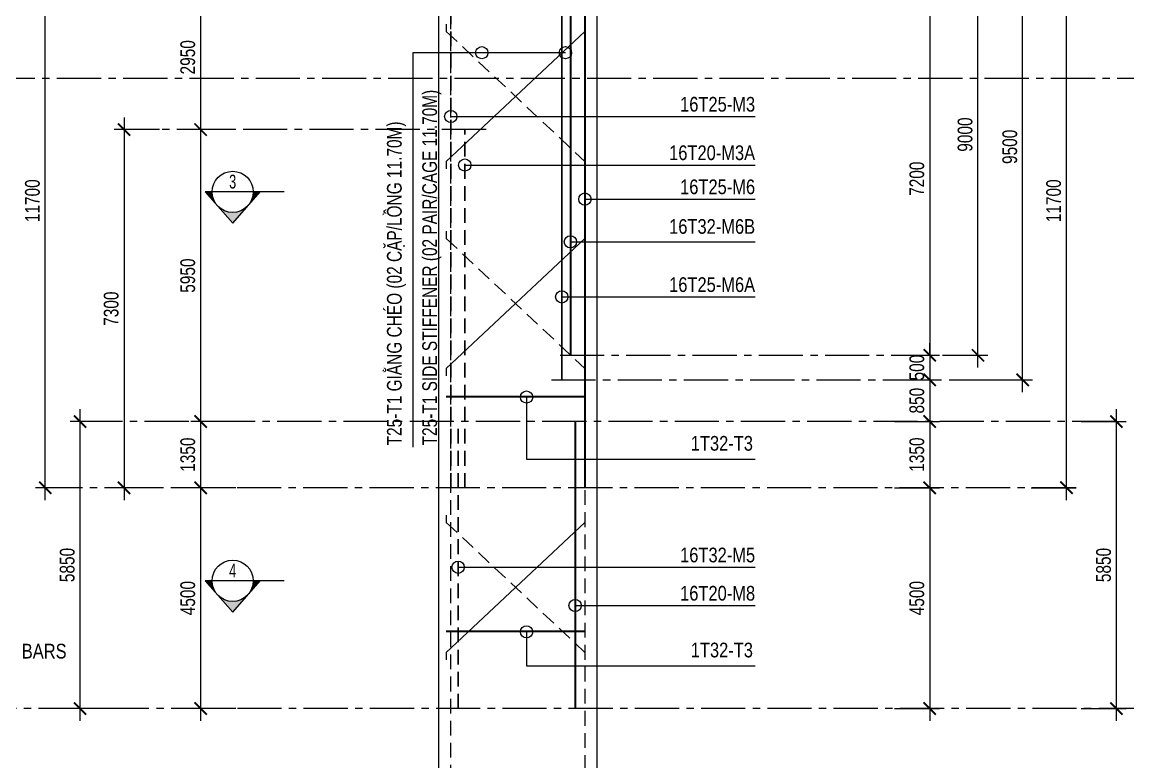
# Model space of a CAD drawing. Header units: millimetres. Extents: x 2746337 to 7547699, y -363432 to 15720.
# Drawn here: x 3076221 to 3098751, y -124330 to -109251 of the extents above; entities that cross this region are included whole.
import ezdxf
from ezdxf.enums import TextEntityAlignment as Align

# ---------------------------------------------------------------- set-up
doc = ezdxf.new("R2010")
doc.units = ezdxf.units.MM
doc.header["$LTSCALE"] = 1200
doc.header["$PDMODE"] = 3
for name, pattern in [('CENTER2', [1.125, 0.75, -0.125, 0.125, -0.125]), ('CONTINOUS', [0]), ('HIDDEN', [0.375, 0.25, -0.125])]:
    doc.linetypes.add(name, pattern=pattern)
for name, color, linetype, lineweight in [('1', 9, 'Continuous', 13), ('BOUND', 3, 'Continuous', 20), ('C1CO', 4, 'Continuous', 35), ('Grid line', 160, 'CENTER2', 5), ('HIDE', 8, 'HIDDEN', 13), ('K-THUOC', 1, 'Continuous', 18), ('LEADER', 8, 'Continuous', 9), ('T1CO', 4, 'Continuous', 20), ('T1HI', 4, 'HIDDEN', 13), ('TCCO', 4, 'Continuous', 35), ('TCHI', 4, 'HIDDEN', 30), ('TEXTMA', 2, 'Continuous', 13), ('TEXTVN', 2, 'Continuous', 20)]:
    doc.layers.add(name, color=color, linetype=linetype, lineweight=lineweight)
doc.styles.add('DB_Arial', font='arial.ttf', dxfattribs={"width": 0.8})
doc.styles.add('SMTEXT', font='arial.ttf', dxfattribs={"width": 0.75})
doc.styles.add('TEXTVN', font='VHELVCN.TTF', dxfattribs={"width": 0.8})
doc.dimstyles.new('BSV1-100', dxfattribs={"dimtxt": 300, "dimasz": 250, "dimexe": 200, "dimexo": 0, "dimgap": 108, "dimtad": 1, "dimdec": 0, "dimdsep": 46, "dimtxsty": 'SMTEXT', "dimblk": 'ARCHTICK', "dimcen": 100, "dimdle": 250, "dimclrd": 256, "dimclre": 256, "dimclrt": 1, "dimadec": 0, "dimazin": 0, "dimtfac": 1, "dimtdec": 0, "dimtix": 1, "dimtmove": 2, "dimatfit": 3, "dimfxl": 720, "dimfxlon": 1, "dimtolj": 1, "dimtzin": 0, "dimarcsym": 0})
doc.dimstyles.new('BSV25', dxfattribs={"dimtxt": 300, "dimasz": 250, "dimexe": 200, "dimexo": 0, "dimgap": 108, "dimtad": 1, "dimdec": 0, "dimlfac": 0.25, "dimdsep": 46, "dimtxsty": 'SMTEXT', "dimblk": 'ARCHTICK', "dimcen": 100, "dimdle": 250, "dimclrd": 256, "dimclre": 256, "dimclrt": 2, "dimadec": 0, "dimazin": 0, "dimtfac": 1, "dimtdec": 0, "dimtix": 1, "dimtmove": 2, "dimatfit": 3, "dimfxl": 800, "dimfxlon": 1, "dimtolj": 1, "dimtzin": 0, "dimarcsym": 0})

# ---------------------------------------------------------------- blocks, each defined once
blk = doc.blocks.new('_ArchTick')
at = {"color": 0, "linetype": 'ByBlock', "const_width": 0.15}
blk.add_lwpolyline([(-0.5, -0.5), (0.5, 0.5)], dxfattribs=at)
blk = doc.blocks.new('*D1679')
at = {"layer": 'Defpoints', "color": 0, "transparency": 16777216}
for p in [(3084704, -106092), (3071129, -109092), (3084704, -109092)]:
    blk.add_point(p, dxfattribs=at)
at = {"layer": 'K-THUOC', "lineweight": -2, "transparency": 16777216}
for p, q in [((3071129, -105842), (3071129, -109342)), ((3071849, -106092), (3070929, -106092)), ((3071849, -109092), (3070929, -109092))]:
    blk.add_line(p, q, dxfattribs=at)
at = {"layer": 'K-THUOC', "lineweight": -2, "transparency": 16777216, "xscale": 250, "yscale": 250, "zscale": 250}
for p, rotation in [((3071129, -106092), 90), ((3071129, -109092), 270)]:
    blk.add_blockref('_ArchTick', p, dxfattribs=dict(at, rotation=rotation))
at = {"layer": 'K-THUOC', "color": 1, "transparency": 16777216, "char_height": 300, "attachment_point": 5, "rotation": 90, "style": 'SMTEXT'}
for s, insert in [('\\A1;T12a200-L1,L2,L3', (3071417, -107592)), ('\\A1;3000', (3070867, -107592))]:
    blk.add_mtext(s, dxfattribs=dict(at, insert=insert))
blk = doc.blocks.new('*D1680')
at = {"layer": 'Defpoints', "color": 0, "transparency": 16777216}
for p in [(3084704, -109092), (3071129, -123242), (3077931, -123242)]:
    blk.add_point(p, dxfattribs=at)
at = {"layer": 'K-THUOC', "lineweight": -2, "transparency": 16777216}
for p, q in [((3071129, -108842), (3071129, -123492)), ((3071849, -109092), (3070929, -109092)), ((3071849, -123242), (3070929, -123242))]:
    blk.add_line(p, q, dxfattribs=at)
at = {"layer": 'K-THUOC', "lineweight": -2, "transparency": 16777216, "xscale": 250, "yscale": 250, "zscale": 250}
for p, rotation in [((3071129, -109092), 90), ((3071129, -123242), 270)]:
    blk.add_blockref('_ArchTick', p, dxfattribs=dict(at, rotation=rotation))
at = {"layer": 'K-THUOC', "color": 1, "transparency": 16777216, "char_height": 300, "attachment_point": 5, "rotation": 90, "style": 'SMTEXT'}
for s, insert in [('\\A1;T12a300-L1,L2,L3', (3071417, -116167)), ('\\A1;14150', (3070868, -116167))]:
    blk.add_mtext(s, dxfattribs=dict(at, insert=insert))
blk = doc.blocks.new('SIGSEC')
at = {"layer": '1', "lineweight": 9}
h = blk.add_hatch(color=256, dxfattribs=at)
h.dxf.hatch_style = 1
h.paths.add_polyline_path([(-420, 0), (-560, 0), (-315, -278, -0.182676)])
h = blk.add_hatch(color=256, dxfattribs=at)
h.dxf.hatch_style = 1
h.paths.add_polyline_path([(560, 0), (420, 0, -0.182676), (315, -278)])
h = blk.add_hatch(color=256, dxfattribs=at)
h.dxf.hatch_style = 1
h.paths.add_polyline_path([(315, -278, -0.451416), (-315, -278), (0, -635)])
at = {"layer": '1', "lineweight": 9, "elevation": 0}
blk.add_lwpolyline([(1050, 0), (-560, 0), (0, -635), (560, 0)], dxfattribs=at)
at = {"layer": '1', "lineweight": 9}
blk.add_circle((0, 0), 420, dxfattribs=at)
at = {"layer": 'BOUND', "lineweight": 9, "style": 'TEXTVN', "width": 0.8}
blk.add_attdef('SEC', text='', height=280, dxfattribs=at).set_placement((0, 210, 0), align=Align.MIDDLE_CENTER)
blk = doc.blocks.new('*D1684')
at = {"layer": 'Defpoints', "color": 0, "transparency": 16777216}
for p in [(3101550, -106592), (3070113, -110392), (3102807, -110392)]:
    blk.add_point(p, dxfattribs=at)
at = {"layer": 'K-THUOC', "lineweight": -2, "transparency": 16777216}
for p, q in [((3070113, -106342), (3070113, -110642)), ((3070833, -106592), (3069913, -106592)), ((3070833, -110392), (3069913, -110392))]:
    blk.add_line(p, q, dxfattribs=at)
at = {"layer": 'K-THUOC', "lineweight": -2, "transparency": 16777216, "xscale": 250, "yscale": 250, "zscale": 250}
for p, rotation in [((3070113, -106592), 90), ((3070113, -110392), 270)]:
    blk.add_blockref('_ArchTick', p, dxfattribs=dict(at, rotation=rotation))
at = {"layer": 'K-THUOC', "color": 1, "transparency": 16777216, "insert": (3069852, -108492), "char_height": 300, "attachment_point": 5, "rotation": 90, "style": 'SMTEXT'}
blk.add_mtext('\\A1;3800', dxfattribs=at)
blk = doc.blocks.new('*D1690')
at = {"layer": 'Defpoints', "color": 0, "transparency": 16777216}
for p in [(3087938, -108843), (3087938, -116042), (3094713, -116042)]:
    blk.add_point(p, dxfattribs=at)
at = {"layer": 'K-THUOC', "lineweight": -2, "transparency": 16777216}
for p, q in [((3094713, -108593), (3094713, -116292)), ((3093993, -108843), (3094913, -108843)), ((3093993, -116042), (3094913, -116042))]:
    blk.add_line(p, q, dxfattribs=at)
at = {"layer": 'K-THUOC', "lineweight": -2, "transparency": 16777216, "xscale": 250, "yscale": 250, "zscale": 250}
for p, rotation in [((3094713, -108843), 90), ((3094713, -116042), 270)]:
    blk.add_blockref('_ArchTick', p, dxfattribs=dict(at, rotation=rotation))
at = {"layer": 'K-THUOC', "color": 1, "transparency": 16777216, "insert": (3094452, -112443), "char_height": 300, "attachment_point": 5, "rotation": 90, "style": 'SMTEXT'}
blk.add_mtext('\\A1;7200', dxfattribs=at)
blk = doc.blocks.new('*D1691')
at = {"layer": 'Defpoints', "color": 0, "transparency": 16777216}
for p in [(3087938, -116542), (3087938, -117392), (3094713, -117392)]:
    blk.add_point(p, dxfattribs=at)
at = {"layer": 'K-THUOC', "lineweight": -2, "transparency": 16777216}
for p, q in [((3094713, -116292), (3094713, -117642)), ((3093993, -116542), (3094913, -116542)), ((3093993, -117392), (3094913, -117392))]:
    blk.add_line(p, q, dxfattribs=at)
at = {"layer": 'K-THUOC', "lineweight": -2, "transparency": 16777216, "xscale": 250, "yscale": 250, "zscale": 250}
for p, rotation in [((3094713, -116542), 90), ((3094713, -117392), 270)]:
    blk.add_blockref('_ArchTick', p, dxfattribs=dict(at, rotation=rotation))
at = {"layer": 'K-THUOC', "color": 1, "transparency": 16777216, "insert": (3094452, -116967), "char_height": 300, "attachment_point": 5, "rotation": 90, "style": 'SMTEXT'}
blk.add_mtext('\\A1;850', dxfattribs=at)
blk = doc.blocks.new('*D1692')
at = {"layer": 'Defpoints', "color": 0, "transparency": 16777216}
for p in [(3087938, -117392), (3087938, -118742), (3094713, -118742)]:
    blk.add_point(p, dxfattribs=at)
at = {"layer": 'K-THUOC', "lineweight": -2, "transparency": 16777216}
for p, q in [((3094713, -117142), (3094713, -118992)), ((3093993, -117392), (3094913, -117392)), ((3093993, -118742), (3094913, -118742))]:
    blk.add_line(p, q, dxfattribs=at)
at = {"layer": 'K-THUOC', "lineweight": -2, "transparency": 16777216, "xscale": 250, "yscale": 250, "zscale": 250}
for p, rotation in [((3094713, -117392), 90), ((3094713, -118742), 270)]:
    blk.add_blockref('_ArchTick', p, dxfattribs=dict(at, rotation=rotation))
at = {"layer": 'K-THUOC', "color": 1, "transparency": 16777216, "insert": (3094452, -118067), "char_height": 300, "attachment_point": 5, "rotation": 90, "style": 'SMTEXT'}
blk.add_mtext('\\A1;1350', dxfattribs=at)
blk = doc.blocks.new('*D1693')
at = {"layer": 'Defpoints', "color": 0, "transparency": 16777216}
for p in [(3087588, -118742), (3087938, -123242), (3094713, -123242)]:
    blk.add_point(p, dxfattribs=at)
at = {"layer": 'K-THUOC', "lineweight": -2, "transparency": 16777216}
for p, q in [((3094713, -118492), (3094713, -123492)), ((3093993, -118742), (3094913, -118742)), ((3093993, -123242), (3094913, -123242))]:
    blk.add_line(p, q, dxfattribs=at)
at = {"layer": 'K-THUOC', "lineweight": -2, "transparency": 16777216, "xscale": 250, "yscale": 250, "zscale": 250}
for p, rotation in [((3094713, -118742), 90), ((3094713, -123242), 270)]:
    blk.add_blockref('_ArchTick', p, dxfattribs=dict(at, rotation=rotation))
at = {"layer": 'K-THUOC', "color": 1, "transparency": 16777216, "insert": (3094452, -120992), "char_height": 300, "attachment_point": 5, "rotation": 90, "style": 'SMTEXT'}
blk.add_mtext('\\A1;4500', dxfattribs=at)
blk = doc.blocks.new('*D1694')
at = {"layer": 'Defpoints', "color": 0, "transparency": 16777216}
for p in [(3087438, -117392), (3098518, -117392), (3087438, -123242)]:
    blk.add_point(p, dxfattribs=at)
at = {"layer": 'K-THUOC', "lineweight": -2, "transparency": 16777216}
for p, q in [((3098518, -123492), (3098518, -117142)), ((3097798, -117392), (3098718, -117392)), ((3097798, -123242), (3098718, -123242))]:
    blk.add_line(p, q, dxfattribs=at)
at = {"layer": 'K-THUOC', "lineweight": -2, "transparency": 16777216, "xscale": 250, "yscale": 250, "zscale": 250}
for p, rotation in [((3098518, -117392), 90), ((3098518, -123242), 270)]:
    blk.add_blockref('_ArchTick', p, dxfattribs=dict(at, rotation=rotation))
at = {"layer": 'K-THUOC', "color": 1, "transparency": 16777216, "insert": (3098257, -120317), "char_height": 300, "attachment_point": 5, "rotation": 90, "style": 'SMTEXT'}
blk.add_mtext('\\A1;5850', dxfattribs=at)
blk = doc.blocks.new('*D1695')
at = {"layer": 'Defpoints', "color": 0, "transparency": 16777216}
for p in [(3086887, -107043), (3097500, -107043), (3086887, -118742)]:
    blk.add_point(p, dxfattribs=at)
at = {"layer": 'K-THUOC', "lineweight": -2, "transparency": 16777216}
for p, q in [((3097500, -118992), (3097500, -106793)), ((3096780, -107043), (3097700, -107043)), ((3096780, -118742), (3097700, -118742))]:
    blk.add_line(p, q, dxfattribs=at)
at = {"layer": 'K-THUOC', "lineweight": -2, "transparency": 16777216, "xscale": 250, "yscale": 250, "zscale": 250}
for p, rotation in [((3097500, -107043), 90), ((3097500, -118742), 270)]:
    blk.add_blockref('_ArchTick', p, dxfattribs=dict(at, rotation=rotation))
at = {"layer": 'K-THUOC', "color": 1, "transparency": 16777216, "insert": (3097239, -112893), "char_height": 300, "attachment_point": 5, "rotation": 90, "style": 'SMTEXT'}
blk.add_mtext('\\A1;11700', dxfattribs=at)
blk = doc.blocks.new('*D1698')
at = {"layer": 'Defpoints', "color": 0, "transparency": 16777216}
for p in [(3087007, -107043), (3096607, -107043), (3087007, -116542)]:
    blk.add_point(p, dxfattribs=at)
at = {"layer": 'K-THUOC', "lineweight": -2, "transparency": 16777216}
for p, q in [((3096607, -116792), (3096607, -106793)), ((3095887, -107043), (3096807, -107043)), ((3095887, -116542), (3096807, -116542))]:
    blk.add_line(p, q, dxfattribs=at)
at = {"layer": 'K-THUOC', "lineweight": -2, "transparency": 16777216, "xscale": 250, "yscale": 250, "zscale": 250}
for p, rotation in [((3096607, -107043), 90), ((3096607, -116542), 270)]:
    blk.add_blockref('_ArchTick', p, dxfattribs=dict(at, rotation=rotation))
at = {"layer": 'K-THUOC', "color": 1, "transparency": 16777216, "insert": (3096346, -111793), "char_height": 300, "attachment_point": 5, "rotation": 90, "style": 'SMTEXT'}
blk.add_mtext('\\A1;9500', dxfattribs=at)
blk = doc.blocks.new('*D1699')
at = {"layer": 'Defpoints', "color": 0, "transparency": 16777216}
for p in [(3087181, -107043), (3095697, -107043), (3087181, -116042)]:
    blk.add_point(p, dxfattribs=at)
at = {"layer": 'K-THUOC', "lineweight": -2, "transparency": 16777216}
for p, q in [((3095697, -116292), (3095697, -106793)), ((3094977, -107043), (3095897, -107043)), ((3094977, -116042), (3095897, -116042))]:
    blk.add_line(p, q, dxfattribs=at)
at = {"layer": 'K-THUOC', "lineweight": -2, "transparency": 16777216, "xscale": 250, "yscale": 250, "zscale": 250}
for p, rotation in [((3095697, -107043), 90), ((3095697, -116042), 270)]:
    blk.add_blockref('_ArchTick', p, dxfattribs=dict(at, rotation=rotation))
at = {"layer": 'K-THUOC', "color": 1, "transparency": 16777216, "insert": (3095435, -111543), "char_height": 300, "attachment_point": 5, "rotation": 90, "style": 'SMTEXT'}
blk.add_mtext('\\A1;9000', dxfattribs=at)
blk = doc.blocks.new('*D1702')
at = {"layer": 'Defpoints', "color": 0, "transparency": 16777216}
for p in [(3084680, -108493), (3079858, -111442), (3084680, -111442)]:
    blk.add_point(p, dxfattribs=at)
at = {"layer": 'K-THUOC', "lineweight": -2, "transparency": 16777216}
for p, q in [((3079858, -108243), (3079858, -111692)), ((3080578, -108493), (3079658, -108493)), ((3080578, -111442), (3079658, -111442))]:
    blk.add_line(p, q, dxfattribs=at)
at = {"layer": 'K-THUOC', "lineweight": -2, "transparency": 16777216, "xscale": 250, "yscale": 250, "zscale": 250}
for p, rotation in [((3079858, -108493), 90), ((3079858, -111442), 270)]:
    blk.add_blockref('_ArchTick', p, dxfattribs=dict(at, rotation=rotation))
at = {"layer": 'K-THUOC', "color": 1, "transparency": 16777216, "insert": (3079597, -109968), "char_height": 300, "attachment_point": 5, "rotation": 90, "style": 'SMTEXT'}
blk.add_mtext('\\A1;2950', dxfattribs=at)
blk = doc.blocks.new('*D1703')
at = {"layer": 'Defpoints', "color": 0, "transparency": 16777216}
for p in [(3084680, -118742), (3079858, -123242), (3084680, -123242)]:
    blk.add_point(p, dxfattribs=at)
at = {"layer": 'K-THUOC', "lineweight": -2, "transparency": 16777216}
for p, q in [((3079858, -118492), (3079858, -123492)), ((3080578, -118742), (3079658, -118742)), ((3080578, -123242), (3079658, -123242))]:
    blk.add_line(p, q, dxfattribs=at)
at = {"layer": 'K-THUOC', "lineweight": -2, "transparency": 16777216, "xscale": 250, "yscale": 250, "zscale": 250}
for p, rotation in [((3079858, -118742), 90), ((3079858, -123242), 270)]:
    blk.add_blockref('_ArchTick', p, dxfattribs=dict(at, rotation=rotation))
at = {"layer": 'K-THUOC', "color": 1, "transparency": 16777216, "insert": (3079597, -120992), "char_height": 300, "attachment_point": 5, "rotation": 90, "style": 'SMTEXT'}
blk.add_mtext('\\A1;4500', dxfattribs=at)
blk = doc.blocks.new('*D1704')
at = {"layer": 'Defpoints', "color": 0, "transparency": 16777216}
for p in [(3076693, -107042), (3084880, -107042), (3084880, -118742)]:
    blk.add_point(p, dxfattribs=at)
at = {"layer": 'K-THUOC', "lineweight": -2, "transparency": 16777216}
for p, q in [((3076693, -118992), (3076693, -106792)), ((3077413, -107042), (3076493, -107042)), ((3077413, -118742), (3076493, -118742))]:
    blk.add_line(p, q, dxfattribs=at)
at = {"layer": 'K-THUOC', "lineweight": -2, "transparency": 16777216, "xscale": 250, "yscale": 250, "zscale": 250}
for p, rotation in [((3076693, -107042), 90), ((3076693, -118742), 270)]:
    blk.add_blockref('_ArchTick', p, dxfattribs=dict(at, rotation=rotation))
at = {"layer": 'K-THUOC', "color": 1, "transparency": 16777216, "insert": (3076432, -112892), "char_height": 300, "attachment_point": 5, "rotation": 90, "style": 'SMTEXT'}
blk.add_mtext('\\A1;11700', dxfattribs=at)
blk = doc.blocks.new('*D1712')
at = {"layer": 'Defpoints', "color": 0, "transparency": 16777216}
for p in [(3102566, -97742), (3097019, -123242), (3107734, -123242)]:
    blk.add_point(p, dxfattribs=at)
at = {"layer": 'K-THUOC', "lineweight": -2, "transparency": 16777216}
for p, q in [((3107734, -97492), (3107734, -123492)), ((3107014, -97742), (3107934, -97742)), ((3107014, -123242), (3107934, -123242))]:
    blk.add_line(p, q, dxfattribs=at)
at = {"layer": 'K-THUOC', "lineweight": -2, "transparency": 16777216, "xscale": 250, "yscale": 250, "zscale": 250}
for p, rotation in [((3107734, -97742), 90), ((3107734, -123242), 270)]:
    blk.add_blockref('_ArchTick', p, dxfattribs=dict(at, rotation=rotation))
at = {"layer": 'K-THUOC', "color": 1, "transparency": 16777216, "insert": (3107473, -110492), "char_height": 300, "attachment_point": 5, "rotation": 90, "style": 'SMTEXT'}
blk.add_mtext('\\A1;25500', dxfattribs=at)
blk = doc.blocks.new('*D1713')
at = {"layer": 'Defpoints', "color": 0, "transparency": 16777216}
for p in [(3097019, -123242), (3098591, -142242), (3107734, -142242)]:
    blk.add_point(p, dxfattribs=at)
at = {"layer": 'K-THUOC', "lineweight": -2, "transparency": 16777216}
for p, q in [((3107734, -122992), (3107734, -142492)), ((3107014, -123242), (3107934, -123242)), ((3107014, -142242), (3107934, -142242))]:
    blk.add_line(p, q, dxfattribs=at)
at = {"layer": 'K-THUOC', "lineweight": -2, "transparency": 16777216, "xscale": 250, "yscale": 250, "zscale": 250}
for p, rotation in [((3107734, -123242), 90), ((3107734, -142242), 270)]:
    blk.add_blockref('_ArchTick', p, dxfattribs=dict(at, rotation=rotation))
at = {"layer": 'K-THUOC', "color": 1, "transparency": 16777216, "insert": (3107473, -132742), "char_height": 300, "attachment_point": 5, "rotation": 90, "style": 'SMTEXT'}
blk.add_mtext('\\A1;19000', dxfattribs=at)
blk = doc.blocks.new('*D1714')
at = {"layer": 'Defpoints', "color": 0, "transparency": 16777216}
for p in [(3101766, -97242), (3108795, -97242), (3097019, -123242)]:
    blk.add_point(p, dxfattribs=at)
at = {"layer": 'K-THUOC', "lineweight": -2, "transparency": 16777216}
for p, q in [((3108795, -123492), (3108795, -96992)), ((3108075, -97242), (3108995, -97242)), ((3108075, -123242), (3108995, -123242))]:
    blk.add_line(p, q, dxfattribs=at)
at = {"layer": 'K-THUOC', "lineweight": -2, "transparency": 16777216, "xscale": 250, "yscale": 250, "zscale": 250}
for p, rotation in [((3108795, -97242), 90), ((3108795, -123242), 270)]:
    blk.add_blockref('_ArchTick', p, dxfattribs=dict(at, rotation=rotation))
at = {"layer": 'K-THUOC', "color": 1, "transparency": 16777216, "insert": (3108533, -110242), "char_height": 300, "attachment_point": 5, "rotation": 90, "style": 'SMTEXT'}
blk.add_mtext('\\A1;26000', dxfattribs=at)
blk = doc.blocks.new('lop1-type2')
at = {"layer": 'C1CO'}
for p, q in [((2730241, 450), (2730241, -4100)), ((2730091, -2600), (2730091, -11600)), ((2730241, -9800), (2730241, -21500)), ((2730041, -20150), (2730041, -26000))]:
    blk.add_line(p, q, dxfattribs=at)
at = {"layer": 'TCCO'}
blk.add_line((2729944, -9800), (2729944, -18800), dxfattribs=at)
blk = doc.blocks.new('*D1730')
at = {"layer": 'Defpoints', "color": 0, "transparency": 16777216}
for p in [(3084704, -111442), (3079858, -117393), (3084704, -117393)]:
    blk.add_point(p, dxfattribs=at)
at = {"layer": 'K-THUOC', "lineweight": -2, "transparency": 16777216}
for p, q in [((3079858, -111192), (3079858, -117643)), ((3080578, -111442), (3079658, -111442)), ((3080578, -117393), (3079658, -117393))]:
    blk.add_line(p, q, dxfattribs=at)
at = {"layer": 'K-THUOC', "lineweight": -2, "transparency": 16777216, "xscale": 250, "yscale": 250, "zscale": 250}
for p, rotation in [((3079858, -111442), 90), ((3079858, -117393), 270)]:
    blk.add_blockref('_ArchTick', p, dxfattribs=dict(at, rotation=rotation))
at = {"layer": 'K-THUOC', "color": 1, "transparency": 16777216, "insert": (3079597, -114418), "char_height": 300, "attachment_point": 5, "rotation": 90, "style": 'SMTEXT'}
blk.add_mtext('\\A1;5950', dxfattribs=at)
blk = doc.blocks.new('*D1731')
at = {"layer": 'Defpoints', "color": 0, "transparency": 16777216}
for p in [(3085254, -117393), (3079858, -118743), (3085254, -118743)]:
    blk.add_point(p, dxfattribs=at)
at = {"layer": 'K-THUOC', "lineweight": -2, "transparency": 16777216}
for p, q in [((3079858, -117143), (3079858, -118993)), ((3080578, -117393), (3079658, -117393)), ((3080578, -118743), (3079658, -118743))]:
    blk.add_line(p, q, dxfattribs=at)
at = {"layer": 'K-THUOC', "lineweight": -2, "transparency": 16777216, "xscale": 250, "yscale": 250, "zscale": 250}
for p, rotation in [((3079858, -117393), 90), ((3079858, -118743), 270)]:
    blk.add_blockref('_ArchTick', p, dxfattribs=dict(at, rotation=rotation))
at = {"layer": 'K-THUOC', "color": 1, "transparency": 16777216, "insert": (3079597, -118068), "char_height": 300, "attachment_point": 5, "rotation": 90, "style": 'SMTEXT'}
blk.add_mtext('\\A1;1350', dxfattribs=at)
blk = doc.blocks.new('*D1733')
at = {"layer": 'Defpoints', "color": 0, "transparency": 16777216}
for p in [(3077402, -117392), (3085411, -117392), (3085411, -123242)]:
    blk.add_point(p, dxfattribs=at)
at = {"layer": 'K-THUOC', "lineweight": -2, "transparency": 16777216}
for p, q in [((3077402, -123492), (3077402, -117142)), ((3078122, -117392), (3077202, -117392)), ((3078122, -123242), (3077202, -123242))]:
    blk.add_line(p, q, dxfattribs=at)
at = {"layer": 'K-THUOC', "lineweight": -2, "transparency": 16777216, "xscale": 250, "yscale": 250, "zscale": 250}
for p, rotation in [((3077402, -117392), 90), ((3077402, -123242), 270)]:
    blk.add_blockref('_ArchTick', p, dxfattribs=dict(at, rotation=rotation))
at = {"layer": 'K-THUOC', "color": 1, "transparency": 16777216, "insert": (3077141, -120317), "char_height": 300, "attachment_point": 5, "rotation": 90, "style": 'SMTEXT'}
blk.add_mtext('\\A1;5850', dxfattribs=at)
blk = doc.blocks.new('*D1734')
at = {"layer": 'Defpoints', "color": 0, "transparency": 16777216}
for p in [(3087938, -116042), (3087938, -116542), (3094713, -116542)]:
    blk.add_point(p, dxfattribs=at)
at = {"layer": 'K-THUOC', "lineweight": -2, "transparency": 16777216}
for p, q in [((3094713, -116042), (3094713, -115792)), ((3093993, -116042), (3094913, -116042)), ((3094713, -116042), (3094713, -116542)), ((3093993, -116542), (3094913, -116542)), ((3094713, -116542), (3094713, -116792))]:
    blk.add_line(p, q, dxfattribs=at)
at = {"layer": 'K-THUOC', "lineweight": -2, "transparency": 16777216, "xscale": 250, "yscale": 250, "zscale": 250}
for p, rotation in [((3094713, -116042), 270), ((3094713, -116542), 90)]:
    blk.add_blockref('_ArchTick', p, dxfattribs=dict(at, rotation=rotation))
at = {"layer": 'K-THUOC', "color": 1, "transparency": 16777216, "insert": (3094452, -116292), "char_height": 300, "attachment_point": 5, "rotation": 90, "style": 'SMTEXT'}
blk.add_mtext('\\A1;500', dxfattribs=at)
blk = doc.blocks.new('*D1735')
at = {"layer": 'Defpoints', "color": 0, "transparency": 16777216}
for p in [(3082880, -111442), (3078298, -118742), (3082880, -118742)]:
    blk.add_point(p, dxfattribs=at)
at = {"layer": 'K-THUOC', "lineweight": -2, "transparency": 16777216}
for p, q in [((3078298, -111192), (3078298, -118992)), ((3079018, -111442), (3078098, -111442)), ((3079018, -118742), (3078098, -118742))]:
    blk.add_line(p, q, dxfattribs=at)
at = {"layer": 'K-THUOC', "lineweight": -2, "transparency": 16777216, "xscale": 250, "yscale": 250, "zscale": 250}
for p, rotation in [((3078298, -111442), 90), ((3078298, -118742), 270)]:
    blk.add_blockref('_ArchTick', p, dxfattribs=dict(at, rotation=rotation))
at = {"layer": 'K-THUOC', "color": 1, "transparency": 16777216, "insert": (3078037, -115092), "char_height": 300, "attachment_point": 5, "rotation": 90, "style": 'SMTEXT'}
blk.add_mtext('\\A1;7300', dxfattribs=at)

msp = doc.modelspace()

# ---------------------------------------------------------------- linework, layer by layer
at = {"layer": 'BOUND'}
msp.add_line((3084704.2, -96832.4), (3084704.2, -142242.4), dxfattribs=at)
msp.add_lwpolyline([(3084704.2, -142242.4), (3087938.2, -142242.4), (3087938.2, -97742.4), (3084704.2, -97742.4)], close=True, dxfattribs=at)
at = {"layer": 'C1CO'}
for p, q in [((3084864.2, -116880.5), (3087688.2, -116880.5)), ((3084864.2, -121666.4), (3087688.2, -121666.4))]:
    msp.add_line(p, q, dxfattribs=at)
at = {"layer": 'Grid line', "color": 2}
msp.add_line((3066131.5, -110392.4), (3102634.3, -110392.4), dxfattribs=at)
at = {"layer": 'Grid line'}
for p, q in [((3085673.9, -111442.4), (3079045.3, -111442.4)), ((3087181.4, -116042.4), (3095896.7, -116042.4)), ((3087006.6, -116542.4), (3096075.7, -116542.4)), ((3098517.8, -117392.8), (3078123.1, -117392.8)), ((3097699.8, -118742.8), (3076493.3, -118742.8)), ((3107156.3, -123242.4), (3071488.2, -123242.4))]:
    msp.add_line(p, q, dxfattribs=at)
at = {"layer": 'HIDE'}
for p, q in [((3084954.2, -142242.4), (3084954.2, -96742.4)), ((3087688.2, -96742.4), (3087688.2, -142242.4))]:
    msp.add_line(p, q, dxfattribs=at)
at = {"layer": 'T1CO'}
for points in [[(3087688.2, -109292.7), (3087688.2, -109442.7), (3084864.2, -112092.7), (3084864.2, -112242.7)], [(3087688.2, -113513.2), (3087688.2, -113663.2), (3084864.2, -116313.2), (3084864.2, -116463.2)], [(3087688.2, -119298.1), (3087688.2, -119448.1), (3084864.2, -122098.1), (3084864.2, -122248.1)]]:
    msp.add_lwpolyline(points, dxfattribs=at)
at = {"layer": 'T1HI'}
for points in [[(3084864.2, -109292.7), (3084864.2, -109442.7), (3087688.2, -112092.7), (3087688.2, -112242.7)], [(3084864.2, -113513.2), (3084864.2, -113663.2), (3087688.2, -116313.2), (3087688.2, -116463.2)], [(3084864.2, -119298.1), (3084864.2, -119448.1), (3087688.2, -122098.1), (3087688.2, -122248.1)]]:
    msp.add_lwpolyline(points, dxfattribs=at)
at = {"layer": 'TCHI', "linetype": 'HIDDEN'}
for p, q in [((3084954.2, -118742.4), (3084954.2, -107042.4)), ((3085104.2, -123242.4), (3085104.2, -117392.4))]:
    msp.add_line(p, q, dxfattribs=at)
at = {"layer": 'TCHI', "color": 6, "linetype": 'CONTINOUS'}
msp.add_line((3087216.7, -116542.4), (3087216.7, -107042.7), dxfattribs=at)
at = {"layer": 'TCHI', "color": 6, "linetype": 'HIDDEN'}
msp.add_line((3085240.2, -118742.8), (3085240.2, -111442.4), dxfattribs=at)

# ---------------------------------------------------------------- block references
msp.add_blockref('lop1-type2', (357447.4, -97242.4))
at = {"layer": '1', "lineweight": 20}
for p, values in [((3080511.1, -112711.4), {'SEC': '3'}), ((3080511.1, -120639.6, 0), {'SEC': '4'})]:
    msp.add_blockref('SIGSEC', p, dxfattribs=at).add_auto_attribs(values)

# ---------------------------------------------------------------- texts
at = {"layer": 'TEXTMA', "style": 'DB_Arial', "width": 0.8}
for s, p in [('16T25-M3', (3091155.9, -111074.8)), ('16T20-M3A', (3091155.9, -112063.3)), ('16T25-M6', (3091155.9, -112758)), ('16T32-M6B', (3091155.9, -113565.6)), ('16T25-M6A', (3091155.9, -114751.3)), ('1T32-T3', (3091111.7, -117986.1)), ('16T32-M5', (3091155.9, -120262.1)), ('16T20-M8', (3091155.9, -121042.1)), ('1T32-T3', (3091111.7, -122199.1))]:
    msp.add_text(s, height=300, rotation=360, dxfattribs=at).set_placement(p, align=Align.RIGHT)
at = {"layer": 'TEXTVN', "lineweight": 20, "style": 'SMTEXT', "width": 0.75}
for s, p in [('T25-T1 SIDE STIFFENER (02 PAIR/CAGE 11.70M)', (3084674.7, -117878.2)), ('T25-T1 GIẰNG CHÉO (02 CẶP/LỒNG 11.70M)', (3083954.7, -117878.2))]:
    msp.add_text(s, height=300, rotation=90, dxfattribs=at).set_placement(p)
at = {"layer": 'TEXTVN', "style": 'DB_Arial', "width": 0.8}
msp.add_text('BOTTOM LEVEL OF MAIN BARS', height=300, dxfattribs=at).set_placement((3072060.5, -122222.4))

# ---------------------------------------------------------------- dimensions: what is measured, and where the dimension line sits
at = {"layer": 'K-THUOC'}
for base, p1, p2, picture, middle in [((3108794.6, -97242.4), (3097019.2, -123242.4), (3101765.9, -97242.4), '*D1714', (3108533.5, -110242.4)), ((3107733.8, -123242.4), (3102565.9, -97742.4), (3097019.2, -123242.4), '*D1712', (3107472.6, -110492.4)), ((3070113.3, -110392.4), (3101550.2, -106592.4), (3102806.7, -110392.4), '*D1684', (3069852, -108492.4)), ((3076693.3, -107042.4), (3084879.8, -118742.4), (3084879.8, -107042.4), '*D1704', (3076432.1, -112892.4)), ((3097499.8, -107042.7), (3086886.7, -118742.4), (3086886.7, -107042.7), '*D1695', (3097238.6, -112892.5)), ((3096607.3, -107042.8), (3087006.6, -116542.4), (3087006.6, -107042.8), '*D1698', (3096346.1, -111792.6)), ((3095696.7, -107042.8), (3087181.4, -116042.4), (3087181.4, -107042.8), '*D1699', (3095435.5, -111542.6)), ((3079858, -111442.4), (3084679.8, -108492.7), (3084679.8, -111442.4), '*D1702', (3079596.8, -109967.5)), ((3094713.1, -116042.4), (3087938.2, -108842.7), (3087938.2, -116042.4), '*D1690', (3094452, -112442.5)), ((3078297.9, -118742.4), (3082880, -111442.4), (3082880, -118742.4), '*D1735', (3078036.7, -115092.4)), ((3079858, -117392.8), (3084704.2, -111442.4), (3084704.2, -117392.8), '*D1730', (3079596.8, -114417.6)), ((3094713.1344, -116541.9123), (3087938.18, -116042.355), (3087938.18, -116541.9123), '*D1734', (3094451.9625, -116292.1336)), ((3094713.1, -117392.4), (3087938.2, -116542.4), (3087938.2, -117392.4), '*D1691', (3094452, -116967.4)), ((3077402.3, -117392.4), (3085411.2, -123242.4), (3085411.2, -117392.4), '*D1733', (3077141.1, -120317.4)), ((3079858, -118742.8), (3085253.8, -117392.8), (3085253.8, -118742.8), '*D1731', (3079596.7, -118067.8)), ((3098517.8, -117392.4), (3087438.2, -123242.4), (3087438.2, -117392.4), '*D1694', (3098256.7, -120317.4)), ((3094713.1, -118742.4), (3087938.2, -117392.4), (3087938.2, -118742.4), '*D1692', (3094451.9, -118067.4)), ((3079858, -123242.4), (3084679.8, -118742.4), (3084679.8, -123242.4), '*D1703', (3079596.8, -120992.4)), ((3094713.1, -123242.4), (3087588.2, -118742.4), (3087938.2, -123242.4), '*D1693', (3094452, -120992.4)), ((3107733.8, -142242.4), (3097019.2, -123242.4), (3098590.9, -142242.4), '*D1713', (3107472.6, -132742.4))]:
    dim = msp.add_linear_dim(base=base, p1=p1, p2=p2, angle=90, dimstyle='BSV1-100', dxfattribs=at)
    dim.commit()
    dim.dimension.update_dxf_attribs({"geometry": picture, "text_midpoint": middle})
for base, p1, p2, text, picture, middle in [((3071128.7, -109092.4), (3084704.2, -106092.4), (3084704.2, -109092.4), '<>\\XT12a200-L1,L2,L3', '*D1679', (3071128.7, -107592.4)), ((3071128.7, -123242.4), (3084704.2, -109092.4), (3077931.4, -123242.4), '<>\\XT12a300-L1,L2,L3', '*D1680', (3071128.7, -116167.4))]:
    dim = msp.add_linear_dim(base=base, p1=p1, p2=p2, angle=90, text=text, dimstyle='BSV1-100', dxfattribs=at)
    dim.commit()
    dim.dimension.update_dxf_attribs({"geometry": picture, "text_midpoint": middle})

# ---------------------------------------------------------------- leaders
at = {"layer": 'LEADER'}
for points in [[(3087289.6, -109873.8), (3084181.7, -109873.8), (3084181.7, -115873.8)], [(3085586.8, -109873.8), (3084181.7, -109873.8), (3084181.7, -117911.8)], [(3084954.2, -111174.8), (3091155.9, -111174.8)], [(3085240.2, -112163.3), (3091155.9, -112163.3)], [(3087688.2, -112858), (3091155.9, -112858)], [(3087391.4, -113730), (3091155.9, -113730)], [(3087216.7, -114851.3), (3091155.9, -114851.3)], [(3086499.6, -116892.4), (3086499.6, -118157.7), (3091155.9, -118157.7)], [(3085104.2, -120362.1), (3091155.9, -120362.1)], [(3087488.2, -121142.1), (3091155.9, -121142.1)], [(3086499.6, -121678.2), (3086499.6, -122370.7), (3091155.9, -122370.7)]]:
    msp.add_leader(points, dimstyle='BSV25', override={"dimldrblk": 'Origin'}, dxfattribs=at)

doc.saveas('drawing.dxf')
